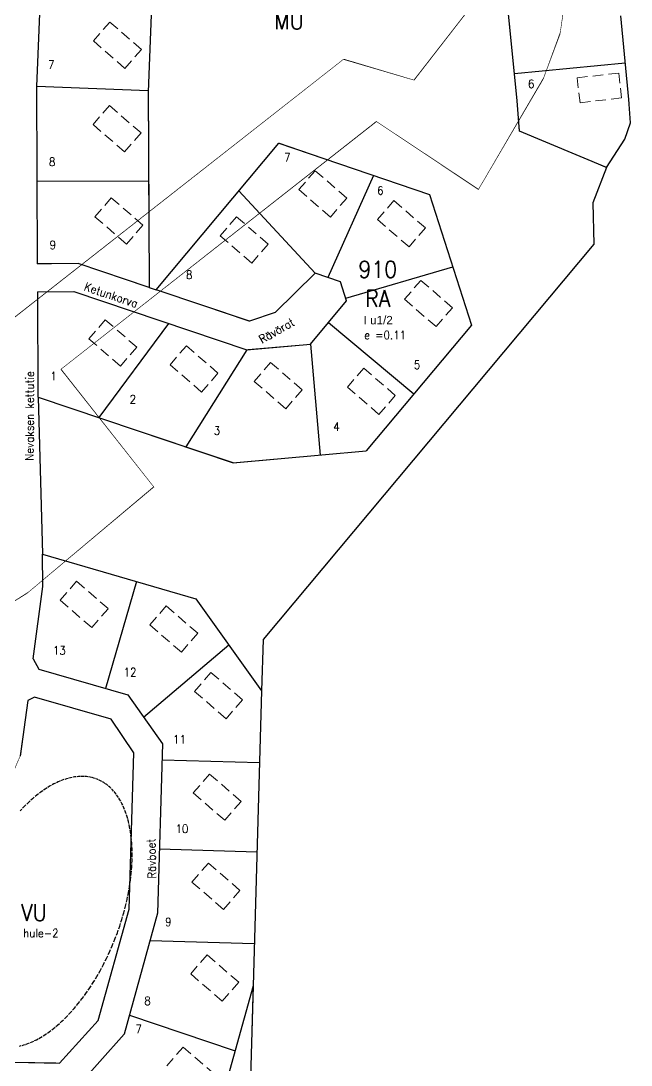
# Model space of a CAD drawing. Header units: metres. Extents: x 25522641 to 25524241, y 6685102 to 6686476.
# Drawn here: x 25523465.1 to 25523684.2, y 6685582 to 6685957.1 of the extents above; entities that cross this region are included whole.
import ezdxf
from ezdxf.enums import TextEntityAlignment as Align

# ---------------------------------------------------------------- set-up
doc = ezdxf.new("R2010")
doc.units = ezdxf.units.M
doc.linetypes.add('DASHED', pattern=[7.5, 5, -2.5])
doc.linetypes.add('DIVIDE2', pattern=[6.25, 2.5, -1.25, 0, -1.25, 0, -1.25])
for name, color, linetype in [('D-ALUE-K-TARKOITUS', 7, 'Continuous'), ('D-ALUE-REUNAVIIVA', 7, 'Continuous'), ('D-RAJA-ALUE-KORTTELI', 7, 'Continuous'), ('D-RAJA-K-MAARAYS-R-ALA', 7, 'Continuous'), ('D-RAJA-TONTTI', 7, 'Continuous'), ('D-TEKSTI-025', 7, 'Continuous'), ('D-TEKSTI-035', 7, 'Continuous'), ('D-VARITYS-ALUE_M', 7, 'Continuous'), ('D-VARITYS-ALUE_R', 7, 'Continuous'), ('D-VARITYS-ALUE_V', 7, 'Continuous')]:
    doc.layers.add(name, color=color, linetype=linetype)
doc.layers.get('0').off()
doc.styles.add('ROMANS', font='ROMANS.shx', dxfattribs={"width": 0.9})
doc.styles.get("Standard").update_dxf_attribs({"font": 'arial.ttf'})

# ---------------------------------------------------------------- blocks, each defined once
blk = doc.blocks.new('0320000')
at = {"color": 0, "linetype": 'Continuous'}
blk.add_lwpolyline([(0, 0, 0.226827), (3, 3), (4, 0), (5, 3), (6, 0), (7, 3, 0.226827), (10, 0)], format="xyb", dxfattribs=at)
blk = doc.blocks.new('8031308344623')
at = {"color": 3, "linetype": 'Continuous', "xscale": 0.00093644295889809, "yscale": 0.001, "zscale": 0.00093644295889809, "rotation": 88.31263135089304}
for p in [(1.38, 46.8), (1.1, 37.44), (0.83, 28.08), (0.55, 18.72), (0.28, 9.36), (0, 0)]:
    blk.add_blockref('0320000', p, dxfattribs=at)
blk = doc.blocks.new('8031308344630')
at = {"color": 3, "linetype": 'Continuous', "xscale": 0.001446890654875554, "yscale": 0.001, "zscale": 0.001446890654875554, "rotation": 123.9203596421583}
blk.add_blockref('0320000', (0, 0), dxfattribs=at)
blk = doc.blocks.new('8031308344640')
at = {"color": 3, "linetype": 'Continuous', "xscale": 0.000955759375131334, "yscale": 0.001, "zscale": 0.000955759375131334, "rotation": 163.8295386660656}
for p in [(-18.36, 5.32), (-9.18, 2.66), (0, 0)]:
    blk.add_blockref('0320000', p, dxfattribs=at)
blk = doc.blocks.new('8031308344649')
at = {"color": 3, "linetype": 'Continuous', "xscale": 0.0002734539604681111, "yscale": 0.001, "zscale": 0.0002734539604681111, "rotation": 206.3242343876705}
blk.add_blockref('0320000', (0, 0), dxfattribs=at)
blk = doc.blocks.new('8031308344657')
at = {"color": 3, "linetype": 'Continuous', "xscale": 0.001012209442671947, "yscale": 0.001, "zscale": 0.001012209442671947, "rotation": 262.1415138223076}
for p in [(0, 0), (-1.38, -10.03)]:
    blk.add_blockref('0320000', p, dxfattribs=at)
blk = doc.blocks.new('8031308344717')
at = {"color": 3, "linetype": 'Continuous', "xscale": 0.000989568617251236, "yscale": 0.001, "zscale": 0.000989568617251236, "rotation": 359.0222689205091}
for p in [(0, 0), (9.89, -0.17), (19.79, -0.34), (29.68, -0.51), (39.58, -0.68), (49.47, -0.84), (59.37, -1.01)]:
    blk.add_blockref('0320000', p, dxfattribs=at)
blk = doc.blocks.new('8031308344726')
at = {"color": 3, "linetype": 'Continuous', "xscale": 0.001033711697392655, "yscale": 0.001, "zscale": 0.001033711697392655, "rotation": 47.74645269221204}
for p in [(6.95, 7.65), (0, 0)]:
    blk.add_blockref('0320000', p, dxfattribs=at)
blk = doc.blocks.new('8031308344735')
at = {"color": 3, "linetype": 'Continuous', "xscale": 0.00103789935624711, "yscale": 0.001, "zscale": 0.00103789935624711, "rotation": 74.50547208474302}
for p in [(8.32, 30.01), (5.55, 20), (2.77, 10), (0, 0)]:
    blk.add_blockref('0320000', p, dxfattribs=at)

msp = doc.modelspace()

# ---------------------------------------------------------------- linework, layer by layer
at = {"layer": 'D-RAJA-ALUE-KORTTELI', "color": 7, "linetype": 'Continuous'}
for p, q in [((25523470.79, 6685933.61), (25523475.62, 6686051.83)), ((25523515.09, 6686037.61), (25523510.76, 6685931.61)), ((25523640.69, 6685954.9), (25523639.27, 6685968.43)), ((25523683.43, 6685928.84), (25523680.48, 6685958.95)), ((25523643.28, 6685928.46), (25523640.69, 6685954.9)), ((25523471.06, 6685869.84), (25523470.79, 6685933.61)), ((25523510.76, 6685931.61), (25523510.86, 6685910.96)), ((25523644.17, 6685917.52), (25523643.28, 6685928.46)), ((25523684.06, 6685920.5), (25523683.43, 6685928.84)), ((25523675.38, 6685904.44), (25523644.17, 6685917.52)), ((25523681.95, 6685914.6), (25523684.06, 6685920.5)), ((25523513.66, 6685860.51), (25523557.73, 6685913.25)), ((25523557.73, 6685913.25), (25523611.82, 6685894.76)), ((25523675.38, 6685904.44), (25523681.95, 6685914.6)), ((25523510.86, 6685910.96), (25523511.11, 6685861.37)), ((25523675.38, 6685904.44), (25523670.51, 6685891.8)), ((25523611.82, 6685894.76), (25523626.9, 6685847.88)), ((25523670.51, 6685891.8), (25523670.78, 6685876.99)), ((25523670.78, 6685876.99), (25523552.05, 6685734.93)), ((25523485.67, 6685869.93), (25523471.06, 6685869.84)), ((25523511.11, 6685861.37), (25523485.67, 6685869.93)), ((25523570.79, 6685866.51), (25523556.36, 6685852.35)), ((25523579.9, 6685863.39), (25523570.79, 6685866.51)), ((25523511.11, 6685861.37), (25523513.66, 6685860.51)), ((25523582.07, 6685856.6), (25523579.9, 6685863.39)), ((25523471.12, 6685859.85), (25523484.07, 6685859.9)), ((25523471.3, 6685822), (25523471.12, 6685859.85)), ((25523484.07, 6685859.9), (25523546.19, 6685839.01)), ((25523547.17, 6685849.23), (25523513.66, 6685860.51)), ((25523569.07, 6685841.02), (25523582.07, 6685856.6)), ((25523556.36, 6685852.35), (25523547.17, 6685849.23)), ((25523626.9, 6685847.88), (25523589.1, 6685802.64)), ((25523546.19, 6685839.01), (25523569.07, 6685841.02)), ((25523471.3, 6685822), (25523472.85, 6685765.54)), ((25523471.3, 6685822), (25523541.38, 6685798.43)), ((25523541.38, 6685798.43), (25523589.1, 6685802.64)), ((25523472.85, 6685765.54), (25523527.92, 6685749.52)), ((25523473, 6685753.95), (25523472.85, 6685765.54)), ((25523469.51, 6685728.01), (25523473, 6685753.95)), ((25523527.92, 6685749.52), (25523551.5, 6685716.53)), ((25523552.05, 6685734.93), (25523551.5, 6685716.53)), ((25523469.51, 6685728.01), (25523471.5, 6685724.28)), ((25523471.5, 6685724.28), (25523503.44, 6685714.99)), ((25523470.02, 6685714.26), (25523467.56, 6685713.04)), ((25523497.55, 6685706.27), (25523470.02, 6685714.26)), ((25523503.44, 6685714.99), (25523515.94, 6685697.49)), ((25523551.5, 6685716.53), (25523548.47, 6685610.49)), ((25523467.56, 6685713.04), (25523464.8, 6685692.99)), ((25523505.63, 6685694.26), (25523497.55, 6685706.27)), ((25523515.94, 6685697.49), (25523514.21, 6685636.6)), ((25523503.97, 6685638.1), (25523505.63, 6685694.26)), ((25523492.88, 6685598.09), (25523503.97, 6685638.1)), ((25523514.21, 6685636.6), (25523502.16, 6685593.13)), ((25523548.47, 6685610.49), (25523538.21, 6685573.45)), ((25523548.47, 6685610.49), (25523543.92, 6685450.86)), ((25523478.98, 6685582.79), (25523492.88, 6685598.09)), ((25523502.16, 6685593.13), (25523483.52, 6685572.29)), ((25523409.72, 6685583.97), (25523478.98, 6685582.79))]:
    msp.add_line(p, q, dxfattribs=at)
at = {"layer": 'D-RAJA-K-MAARAYS-R-ALA', "color": 2, "linetype": 'DASHED', "lineweight": 0, "ltscale": 0.72}
for p, q in [((25523497.03, 6685956.72), (25523491.13, 6685949.92)), ((25523502.46, 6685940.09), (25523508.36, 6685946.89)), ((25523664.86, 6685936.7), (25523665.87, 6685927.76)), ((25523680.78, 6685929.44), (25523679.77, 6685938.39)), ((25523496.9, 6685926.71), (25523491, 6685919.91)), ((25523502.33, 6685910.08), (25523508.23, 6685916.88)), ((25523570.78, 6685903.32), (25523564.89, 6685896.52)), ((25523497.56, 6685893.6), (25523491.67, 6685886.8)), ((25523576.22, 6685886.69), (25523582.12, 6685893.49)), ((25523599.05, 6685892.57), (25523593.15, 6685885.77)), ((25523503, 6685876.97), (25523508.9, 6685883.77)), ((25523542.54, 6685886.77), (25523536.65, 6685879.97)), ((25523604.48, 6685875.95), (25523610.38, 6685882.75)), ((25523547.98, 6685870.14), (25523553.88, 6685876.94)), ((25523608.73, 6685863.93), (25523602.84, 6685857.13)), ((25523614.17, 6685847.31), (25523620.07, 6685854.11)), ((25523495.39, 6685849.76), (25523489.5, 6685842.96)), ((25523500.83, 6685833.13), (25523506.73, 6685839.93)), ((25523524.53, 6685840.44), (25523518.64, 6685833.64)), ((25523554.76, 6685834.46), (25523548.87, 6685827.66)), ((25523529.97, 6685823.82), (25523535.87, 6685830.62)), ((25523588.22, 6685832.41), (25523582.32, 6685825.61)), ((25523560.2, 6685817.83), (25523566.1, 6685824.63)), ((25523593.66, 6685815.79), (25523599.55, 6685822.59)), ((25523485.1, 6685755.83), (25523479.21, 6685749.03)), ((25523490.54, 6685739.2), (25523496.44, 6685746)), ((25523517.29, 6685746.99), (25523511.39, 6685740.19)), ((25523522.73, 6685730.36), (25523528.62, 6685737.16)), ((25523533.34, 6685723.1), (25523527.45, 6685716.3)), ((25523538.78, 6685706.47), (25523544.67, 6685713.27)), ((25523532.85, 6685686.61), (25523526.96, 6685679.81)), ((25523538.29, 6685669.99), (25523544.19, 6685676.79)), ((25523532.43, 6685654.61), (25523526.53, 6685647.81)), ((25523537.86, 6685637.99), (25523543.76, 6685644.79)), ((25523531.99, 6685621.62), (25523526.09, 6685614.82)), ((25523537.42, 6685604.99), (25523543.32, 6685611.79)), ((25523523.35, 6685588.54), (25523517.45, 6685581.74))]:
    msp.add_line(p, q, dxfattribs=at)
at = {"layer": 'D-RAJA-K-MAARAYS-R-ALA', "color": 2, "linetype": 'DASHED', "lineweight": 0, "ltscale": 0.75}
for p, q in [((25523508.36, 6685946.89), (25523497.03, 6685956.72)), ((25523491.13, 6685949.92), (25523502.46, 6685940.09)), ((25523679.77, 6685938.39), (25523664.86, 6685936.7)), ((25523665.87, 6685927.76), (25523680.78, 6685929.44)), ((25523508.23, 6685916.88), (25523496.9, 6685926.71)), ((25523491, 6685919.91), (25523502.33, 6685910.08)), ((25523582.12, 6685893.49), (25523570.78, 6685903.32)), ((25523564.89, 6685896.52), (25523576.22, 6685886.69)), ((25523508.9, 6685883.77), (25523497.56, 6685893.6)), ((25523610.38, 6685882.75), (25523599.05, 6685892.57)), ((25523491.67, 6685886.8), (25523503, 6685876.97)), ((25523553.88, 6685876.94), (25523542.54, 6685886.77)), ((25523593.15, 6685885.77), (25523604.48, 6685875.95)), ((25523536.65, 6685879.97), (25523547.98, 6685870.14)), ((25523620.07, 6685854.11), (25523608.73, 6685863.93)), ((25523602.84, 6685857.13), (25523614.17, 6685847.31)), ((25523506.73, 6685839.93), (25523495.39, 6685849.76)), ((25523489.5, 6685842.96), (25523500.83, 6685833.13)), ((25523535.87, 6685830.62), (25523524.53, 6685840.44)), ((25523566.1, 6685824.63), (25523554.76, 6685834.46)), ((25523518.64, 6685833.64), (25523529.97, 6685823.82)), ((25523599.55, 6685822.59), (25523588.22, 6685832.41)), ((25523548.87, 6685827.66), (25523560.2, 6685817.83)), ((25523582.32, 6685825.61), (25523593.66, 6685815.79)), ((25523496.44, 6685746), (25523485.1, 6685755.83)), ((25523479.21, 6685749.03), (25523490.54, 6685739.2)), ((25523528.62, 6685737.16), (25523517.29, 6685746.99)), ((25523511.39, 6685740.19), (25523522.73, 6685730.36)), ((25523544.67, 6685713.27), (25523533.34, 6685723.1)), ((25523527.45, 6685716.3), (25523538.78, 6685706.47)), ((25523544.19, 6685676.79), (25523532.85, 6685686.61)), ((25523526.96, 6685679.81), (25523538.29, 6685669.99)), ((25523543.76, 6685644.79), (25523532.43, 6685654.61)), ((25523526.53, 6685647.81), (25523537.86, 6685637.99)), ((25523543.32, 6685611.79), (25523531.99, 6685621.62)), ((25523526.09, 6685614.82), (25523537.42, 6685604.99)), ((25523534.68, 6685578.72), (25523523.35, 6685588.54))]:
    msp.add_line(p, q, dxfattribs=at)
at = {"layer": 'D-RAJA-K-MAARAYS-R-ALA', "color": 2, "linetype": 'DASHED', "ltscale": 0.13073}
msp.add_line((25523479.97, 6685684.38), (25523478.45, 6685683.75), dxfattribs=at)
at = {"layer": 'D-RAJA-K-MAARAYS-R-ALA', "color": 2, "linetype": 'DASHED', "ltscale": 0.126416}
msp.add_line((25523481.46, 6685684.88), (25523479.97, 6685684.38), dxfattribs=at)
at = {"layer": 'D-RAJA-K-MAARAYS-R-ALA', "color": 2, "linetype": 'DASHED', "ltscale": 0.12234}
for p, q in [((25523482.94, 6685685.27), (25523481.46, 6685684.88)), ((25523500.65, 6685677.36), (25523499.83, 6685678.65))]:
    msp.add_line(p, q, dxfattribs=at)
at = {"layer": 'D-RAJA-K-MAARAYS-R-ALA', "color": 2, "linetype": 'DASHED', "ltscale": 0.118556}
msp.add_line((25523484.4, 6685685.55), (25523482.94, 6685685.27), dxfattribs=at)
at = {"layer": 'D-RAJA-K-MAARAYS-R-ALA', "color": 2, "linetype": 'DASHED', "ltscale": 0.115154}
msp.add_line((25523485.83, 6685685.71), (25523484.4, 6685685.55), dxfattribs=at)
at = {"layer": 'D-RAJA-K-MAARAYS-R-ALA', "color": 2, "linetype": 'DASHED', "ltscale": 0.112179}
msp.add_line((25523487.23, 6685685.75), (25523485.83, 6685685.71), dxfattribs=at)
at = {"layer": 'D-RAJA-K-MAARAYS-R-ALA', "color": 2, "linetype": 'DASHED', "ltscale": 0.109682}
msp.add_line((25523488.6, 6685685.68), (25523487.23, 6685685.75), dxfattribs=at)
at = {"layer": 'D-RAJA-K-MAARAYS-R-ALA', "color": 2, "linetype": 'DASHED', "ltscale": 0.107791}
msp.add_line((25523489.93, 6685685.48), (25523488.6, 6685685.68), dxfattribs=at)
at = {"layer": 'D-RAJA-K-MAARAYS-R-ALA', "color": 2, "linetype": 'DASHED', "ltscale": 0.106493}
msp.add_line((25523491.23, 6685685.17), (25523489.93, 6685685.48), dxfattribs=at)
at = {"layer": 'D-RAJA-K-MAARAYS-R-ALA', "color": 2, "linetype": 'DASHED', "ltscale": 0.105773}
msp.add_line((25523492.48, 6685684.75), (25523491.23, 6685685.17), dxfattribs=at)
at = {"layer": 'D-RAJA-K-MAARAYS-R-ALA', "color": 2, "linetype": 'DASHED', "ltscale": 0.105809}
msp.add_line((25523493.69, 6685684.21), (25523492.48, 6685684.75), dxfattribs=at)
at = {"layer": 'D-RAJA-K-MAARAYS-R-ALA', "color": 2, "linetype": 'DASHED', "ltscale": 0.149147}
msp.add_line((25523473.87, 6685681.22), (25523472.33, 6685680.16), dxfattribs=at)
at = {"layer": 'D-RAJA-K-MAARAYS-R-ALA', "color": 2, "linetype": 'DASHED', "ltscale": 0.144491}
msp.add_line((25523475.4, 6685682.18), (25523473.87, 6685681.22), dxfattribs=at)
at = {"layer": 'D-RAJA-K-MAARAYS-R-ALA', "color": 2, "linetype": 'DASHED', "ltscale": 0.139841}
msp.add_line((25523476.93, 6685683.02), (25523475.4, 6685682.18), dxfattribs=at)
at = {"layer": 'D-RAJA-K-MAARAYS-R-ALA', "color": 2, "linetype": 'DASHED', "ltscale": 0.135236}
msp.add_line((25523478.45, 6685683.75), (25523476.93, 6685683.02), dxfattribs=at)
at = {"layer": 'D-RAJA-K-MAARAYS-R-ALA', "color": 2, "linetype": 'DASHED', "ltscale": 0.106494}
msp.add_line((25523494.85, 6685683.56), (25523493.69, 6685684.21), dxfattribs=at)
at = {"layer": 'D-RAJA-K-MAARAYS-R-ALA', "color": 2, "linetype": 'DASHED', "ltscale": 0.107792}
msp.add_line((25523495.95, 6685682.79), (25523494.85, 6685683.56), dxfattribs=at)
at = {"layer": 'D-RAJA-K-MAARAYS-R-ALA', "color": 2, "linetype": 'DASHED', "ltscale": 0.109696}
msp.add_line((25523497.01, 6685681.92), (25523495.95, 6685682.79), dxfattribs=at)
at = {"layer": 'D-RAJA-K-MAARAYS-R-ALA', "color": 2, "linetype": 'DASHED', "ltscale": 0.112156}
msp.add_line((25523498.01, 6685680.93), (25523497.01, 6685681.92), dxfattribs=at)
at = {"layer": 'D-RAJA-K-MAARAYS-R-ALA', "color": 2, "linetype": 'DASHED', "ltscale": 0.11512}
msp.add_line((25523498.95, 6685679.84), (25523498.01, 6685680.93), dxfattribs=at)
at = {"layer": 'D-RAJA-K-MAARAYS-R-ALA', "color": 2, "linetype": 'DASHED', "ltscale": 0.162867}
msp.add_line((25523469.28, 6685677.74), (25523467.77, 6685676.37), dxfattribs=at)
at = {"layer": 'D-RAJA-K-MAARAYS-R-ALA', "color": 2, "linetype": 'DASHED', "ltscale": 0.158369}
msp.add_line((25523470.8, 6685679), (25523469.28, 6685677.74), dxfattribs=at)
at = {"layer": 'D-RAJA-K-MAARAYS-R-ALA', "color": 2, "linetype": 'DASHED', "ltscale": 0.153779}
msp.add_line((25523472.33, 6685680.16), (25523470.8, 6685679), dxfattribs=at)
at = {"layer": 'D-RAJA-K-MAARAYS-R-ALA', "color": 2, "linetype": 'DASHED', "ltscale": 0.118539}
msp.add_line((25523499.83, 6685678.65), (25523498.95, 6685679.84), dxfattribs=at)
at = {"layer": 'D-RAJA-K-MAARAYS-R-ALA', "color": 2, "linetype": 'DASHED', "ltscale": 0.126427}
msp.add_line((25523501.4, 6685675.97), (25523500.65, 6685677.36), dxfattribs=at)
at = {"layer": 'D-RAJA-K-MAARAYS-R-ALA', "color": 2, "linetype": 'DASHED', "ltscale": 0.171346}
msp.add_line((25523466.27, 6685674.92), (25523464.79, 6685673.37), dxfattribs=at)
at = {"layer": 'D-RAJA-K-MAARAYS-R-ALA', "color": 2, "linetype": 'DASHED', "ltscale": 0.1672}
msp.add_line((25523467.77, 6685676.37), (25523466.27, 6685674.92), dxfattribs=at)
at = {"layer": 'D-RAJA-K-MAARAYS-R-ALA', "color": 2, "linetype": 'DASHED', "ltscale": 0.130736}
msp.add_line((25523502.09, 6685674.49), (25523501.4, 6685675.97), dxfattribs=at)
at = {"layer": 'D-RAJA-K-MAARAYS-R-ALA', "color": 2, "linetype": 'DASHED', "ltscale": 0.135216}
msp.add_line((25523502.71, 6685672.91), (25523502.09, 6685674.49), dxfattribs=at)
at = {"layer": 'D-RAJA-K-MAARAYS-R-ALA', "color": 2, "linetype": 'DASHED', "ltscale": 0.139825}
msp.add_line((25523503.26, 6685671.26), (25523502.71, 6685672.91), dxfattribs=at)
at = {"layer": 'D-RAJA-K-MAARAYS-R-ALA', "color": 2, "linetype": 'DASHED', "ltscale": 0.144497}
msp.add_line((25523503.73, 6685669.51), (25523503.26, 6685671.26), dxfattribs=at)
at = {"layer": 'D-RAJA-K-MAARAYS-R-ALA', "color": 2, "linetype": 'DASHED', "ltscale": 0.149167}
msp.add_line((25523504.14, 6685667.69), (25523503.73, 6685669.51), dxfattribs=at)
at = {"layer": 'D-RAJA-K-MAARAYS-R-ALA', "color": 2, "linetype": 'DASHED', "ltscale": 0.153799}
msp.add_line((25523504.47, 6685665.8), (25523504.14, 6685667.69), dxfattribs=at)
at = {"layer": 'D-RAJA-K-MAARAYS-R-ALA', "color": 2, "linetype": 'DASHED', "ltscale": 0.158365}
msp.add_line((25523504.73, 6685663.84), (25523504.47, 6685665.8), dxfattribs=at)
at = {"layer": 'D-RAJA-K-MAARAYS-R-ALA', "color": 2, "linetype": 'DASHED', "ltscale": 0.162841}
msp.add_line((25523504.91, 6685661.81), (25523504.73, 6685663.84), dxfattribs=at)
at = {"layer": 'D-RAJA-K-MAARAYS-R-ALA', "color": 2, "linetype": 'DASHED', "ltscale": 0.16719}
msp.add_line((25523505.02, 6685659.72), (25523504.91, 6685661.81), dxfattribs=at)
at = {"layer": 'D-RAJA-K-MAARAYS-R-ALA', "color": 2, "linetype": 'DASHED', "ltscale": 0.171351}
msp.add_line((25523505.06, 6685657.58), (25523505.02, 6685659.72), dxfattribs=at)
at = {"layer": 'D-RAJA-K-MAARAYS-R-ALA', "color": 2, "linetype": 'DASHED', "ltscale": 0.179029}
msp.add_line((25523504.9, 6685653.16), (25523505.02, 6685655.39), dxfattribs=at)
at = {"layer": 'D-RAJA-K-MAARAYS-R-ALA', "color": 2, "linetype": 'DASHED', "ltscale": 0.175302}
msp.add_line((25523505.02, 6685655.39), (25523505.06, 6685657.58), dxfattribs=at)
at = {"layer": 'D-RAJA-K-MAARAYS-R-ALA', "color": 2, "linetype": 'DASHED', "ltscale": 0.185767}
msp.add_line((25523504.44, 6685648.58), (25523504.71, 6685650.88), dxfattribs=at)
at = {"layer": 'D-RAJA-K-MAARAYS-R-ALA', "color": 2, "linetype": 'DASHED', "ltscale": 0.182519}
msp.add_line((25523504.71, 6685650.88), (25523504.9, 6685653.16), dxfattribs=at)
at = {"layer": 'D-RAJA-K-MAARAYS-R-ALA', "color": 2, "linetype": 'DASHED', "ltscale": 0.18875}
msp.add_line((25523504.1, 6685646.24), (25523504.44, 6685648.58), dxfattribs=at)
at = {"layer": 'D-RAJA-K-MAARAYS-R-ALA', "color": 2, "linetype": 'DASHED', "ltscale": 0.193781}
msp.add_line((25523503.2, 6685641.51), (25523503.69, 6685643.88), dxfattribs=at)
at = {"layer": 'D-RAJA-K-MAARAYS-R-ALA', "color": 2, "linetype": 'DASHED', "ltscale": 0.191424}
msp.add_line((25523503.69, 6685643.88), (25523504.1, 6685646.24), dxfattribs=at)
at = {"layer": 'D-RAJA-K-MAARAYS-R-ALA', "color": 2, "linetype": 'DASHED', "ltscale": 0.195814}
msp.add_line((25523502.65, 6685639.13), (25523503.2, 6685641.51), dxfattribs=at)
at = {"layer": 'D-RAJA-K-MAARAYS-R-ALA', "color": 2, "linetype": 'DASHED', "ltscale": 0.198917}
msp.add_line((25523501.33, 6685634.35), (25523502.02, 6685636.74), dxfattribs=at)
at = {"layer": 'D-RAJA-K-MAARAYS-R-ALA', "color": 2, "linetype": 'DASHED', "ltscale": 0.197521}
msp.add_line((25523502.02, 6685636.74), (25523502.65, 6685639.13), dxfattribs=at)
at = {"layer": 'D-RAJA-K-MAARAYS-R-ALA', "color": 2, "linetype": 'DASHED', "ltscale": 0.200679}
msp.add_line((25523499.74, 6685629.6), (25523500.57, 6685631.97), dxfattribs=at)
at = {"layer": 'D-RAJA-K-MAARAYS-R-ALA', "color": 2, "linetype": 'DASHED', "ltscale": 0.199975}
msp.add_line((25523500.57, 6685631.97), (25523501.33, 6685634.35), dxfattribs=at)
at = {"layer": 'D-RAJA-K-MAARAYS-R-ALA', "color": 2, "linetype": 'DASHED', "ltscale": 0.201026}
msp.add_line((25523498.86, 6685627.25), (25523499.74, 6685629.6), dxfattribs=at)
at = {"layer": 'D-RAJA-K-MAARAYS-R-ALA', "color": 2, "linetype": 'DASHED', "ltscale": 0.200651}
msp.add_line((25523496.9, 6685622.62), (25523497.91, 6685624.92), dxfattribs=at)
at = {"layer": 'D-RAJA-K-MAARAYS-R-ALA', "color": 2, "linetype": 'DASHED', "ltscale": 0.201016}
msp.add_line((25523497.91, 6685624.92), (25523498.86, 6685627.25), dxfattribs=at)
at = {"layer": 'D-RAJA-K-MAARAYS-R-ALA', "color": 2, "linetype": 'DASHED', "ltscale": 0.199957}
msp.add_line((25523495.84, 6685620.36), (25523496.9, 6685622.62), dxfattribs=at)
at = {"layer": 'D-RAJA-K-MAARAYS-R-ALA', "color": 2, "linetype": 'DASHED', "ltscale": 0.197549}
msp.add_line((25523493.56, 6685615.96), (25523494.73, 6685618.14), dxfattribs=at)
at = {"layer": 'D-RAJA-K-MAARAYS-R-ALA', "color": 2, "linetype": 'DASHED', "ltscale": 0.198925}
msp.add_line((25523494.73, 6685618.14), (25523495.84, 6685620.36), dxfattribs=at)
at = {"layer": 'D-RAJA-K-MAARAYS-R-ALA', "color": 2, "linetype": 'DASHED', "ltscale": 0.193777}
msp.add_line((25523491.09, 6685611.76), (25523492.35, 6685613.83), dxfattribs=at)
at = {"layer": 'D-RAJA-K-MAARAYS-R-ALA', "color": 2, "linetype": 'DASHED', "ltscale": 0.195832}
msp.add_line((25523492.35, 6685613.83), (25523493.56, 6685615.96), dxfattribs=at)
at = {"layer": 'D-RAJA-K-MAARAYS-R-ALA', "color": 2, "linetype": 'DASHED', "ltscale": 0.188724}
msp.add_line((25523488.46, 6685607.81), (25523489.8, 6685609.75), dxfattribs=at)
at = {"layer": 'D-RAJA-K-MAARAYS-R-ALA', "color": 2, "linetype": 'DASHED', "ltscale": 0.191395}
msp.add_line((25523489.8, 6685609.75), (25523491.09, 6685611.76), dxfattribs=at)
at = {"layer": 'D-RAJA-K-MAARAYS-R-ALA', "color": 2, "linetype": 'DASHED', "ltscale": 0.182547}
msp.add_line((25523485.68, 6685604.14), (25523487.09, 6685605.94), dxfattribs=at)
at = {"layer": 'D-RAJA-K-MAARAYS-R-ALA', "color": 2, "linetype": 'DASHED', "ltscale": 0.185772}
msp.add_line((25523487.09, 6685605.94), (25523488.46, 6685607.81), dxfattribs=at)
at = {"layer": 'D-RAJA-K-MAARAYS-R-ALA', "color": 2, "linetype": 'DASHED', "ltscale": 0.175286}
msp.add_line((25523482.79, 6685600.79), (25523484.25, 6685602.42), dxfattribs=at)
at = {"layer": 'D-RAJA-K-MAARAYS-R-ALA', "color": 2, "linetype": 'DASHED', "ltscale": 0.179051}
msp.add_line((25523484.25, 6685602.42), (25523485.68, 6685604.14), dxfattribs=at)
at = {"layer": 'D-RAJA-K-MAARAYS-R-ALA', "color": 2, "linetype": 'DASHED', "ltscale": 0.167169}
msp.add_line((25523479.81, 6685597.78), (25523481.31, 6685599.24), dxfattribs=at)
at = {"layer": 'D-RAJA-K-MAARAYS-R-ALA', "color": 2, "linetype": 'DASHED', "ltscale": 0.171319}
msp.add_line((25523481.31, 6685599.24), (25523482.79, 6685600.79), dxfattribs=at)
at = {"layer": 'D-RAJA-K-MAARAYS-R-ALA', "color": 2, "linetype": 'DASHED', "ltscale": 0.153804}
msp.add_line((25523475.24, 6685593.99), (25523476.77, 6685595.16), dxfattribs=at)
at = {"layer": 'D-RAJA-K-MAARAYS-R-ALA', "color": 2, "linetype": 'DASHED', "ltscale": 0.158386}
msp.add_line((25523476.77, 6685595.16), (25523478.3, 6685596.42), dxfattribs=at)
at = {"layer": 'D-RAJA-K-MAARAYS-R-ALA', "color": 2, "linetype": 'DASHED', "ltscale": 0.162853}
msp.add_line((25523478.3, 6685596.42), (25523479.81, 6685597.78), dxfattribs=at)
at = {"layer": 'D-RAJA-K-MAARAYS-R-ALA', "color": 2, "linetype": 'DASHED', "ltscale": 0.135214}
msp.add_line((25523469.12, 6685590.4), (25523470.64, 6685591.14), dxfattribs=at)
at = {"layer": 'D-RAJA-K-MAARAYS-R-ALA', "color": 2, "linetype": 'DASHED', "ltscale": 0.139831}
msp.add_line((25523470.64, 6685591.14), (25523472.17, 6685591.98), dxfattribs=at)
at = {"layer": 'D-RAJA-K-MAARAYS-R-ALA', "color": 2, "linetype": 'DASHED', "ltscale": 0.144496}
msp.add_line((25523472.17, 6685591.98), (25523473.71, 6685592.93), dxfattribs=at)
at = {"layer": 'D-RAJA-K-MAARAYS-R-ALA', "color": 2, "linetype": 'DASHED', "ltscale": 0.149164}
msp.add_line((25523473.71, 6685592.93), (25523475.24, 6685593.99), dxfattribs=at)
at = {"layer": 'D-RAJA-K-MAARAYS-R-ALA', "color": 2, "linetype": 'DASHED', "ltscale": 0.122342}
msp.add_line((25523464.63, 6685588.88), (25523466.11, 6685589.27), dxfattribs=at)
at = {"layer": 'D-RAJA-K-MAARAYS-R-ALA', "color": 2, "linetype": 'DASHED', "ltscale": 0.126414}
msp.add_line((25523466.11, 6685589.27), (25523467.61, 6685589.78), dxfattribs=at)
at = {"layer": 'D-RAJA-K-MAARAYS-R-ALA', "color": 2, "linetype": 'DASHED', "ltscale": 0.130721}
msp.add_line((25523467.61, 6685589.78), (25523469.12, 6685590.4), dxfattribs=at)
at = {"layer": 'D-RAJA-TONTTI', "color": 2, "linetype": 'Continuous'}
for p, q in [((25523682.14, 6685941.99), (25523642.34, 6685938.1)), ((25523510.77, 6685931.97), (25523470.79, 6685933.6)), ((25523510.92, 6685899.59), (25523470.94, 6685899.39)), ((25523591.72, 6685901.63), (25523575.34, 6685864.95)), ((25523543.35, 6685896.04), (25523570.8, 6685866.51)), ((25523581.78, 6685857.51), (25523620.16, 6685868.82)), ((25523518.16, 6685848.44), (25523493.1, 6685814.67)), ((25523575.57, 6685848.81), (25523606.25, 6685823.17)), ((25523546.2, 6685839.01), (25523524.27, 6685804.19)), ((25523569.05, 6685841.02), (25523572.57, 6685801.18)), ((25523506.66, 6685755.71), (25523495.48, 6685717.3)), ((25523509.12, 6685707.03), (25523539.71, 6685733.02)), ((25523515.78, 6685691.69), (25523550.76, 6685690.69)), ((25523514.86, 6685659.7), (25523549.85, 6685658.7)), ((25523511.49, 6685626.79), (25523548.91, 6685625.72)), ((25523504.06, 6685599.99), (25523541.74, 6685587.23))]:
    msp.add_line(p, q, dxfattribs=at)
at = {"layer": 'D-VARITYS-ALUE_M', "color": 74, "linetype": 'DIVIDE2', "ltscale": 0.65}
msp.add_lwpolyline([(25523479.49, 6685832, 0.2, 0.333, 0), (25523592.76, 6685920.99, 0.2, 0.333, 0), (25523629.41, 6685896.61, 0.2, 0.333, 0), (25523652.75, 6685936.49, 0.2, 0.333, 0), (25523658.74, 6685952.7, 0.2, 0.333, 0), (25523665.23, 6685997.15, 0.2, 0.333, 0), (25523662.88, 6686008.81, 0.2, 0.333, 0), (25523606.26, 6685935.86, 0.2, 0.333, 0), (25523580.96, 6685943.36, 0.2, 0.333, 0), (25523427.29, 6685822.78, 0.2, 0.333, 0), (25523404.46, 6685815.79, 0.2, 0.333, 0), (25523426.65, 6685743.5, 0.2, 0.333, 0), (25523439.45, 6685741.89, 0.2, 0.333, 0), (25523447.92, 6685742.83, 0.2, 0.333, 0), (25523458.5, 6685746.02, 0.2, 0.333, 0), (25523467.63, 6685751.78, 0.2, 0.333, 0), (25523512.81, 6685789.74, 0.2, 0.333, 0), (25523479.49, 6685832, 0.2, 0.333, 0)], format="xyseb", close=True, dxfattribs=at)
at = {"layer": 'D-VARITYS-ALUE_M', "color": 74, "linetype": 'DIVIDE2', "ltscale": 1.21}
msp.add_lwpolyline([(25523543.92, 6685450.86, 0.2, 0.333, 0), (25523548.47, 6685610.49, 0.2, 0.333, 0), (25523548.47, 6685610.49, 0.2, 0.333, 0), (25523538.21, 6685573.45, 0.2, 0.333, 0)], format="xyseb", dxfattribs=at)
at = {"layer": 'D-VARITYS-ALUE_R', "color": 42, "linetype": 'DIVIDE2', "ltscale": 1.02}
msp.add_lwpolyline([(25523515.09, 6686037.61, 0.2, 0.333, 0), (25523532.59, 6686060.52, 0.2, 0.333, 0), (25523583.41, 6686095.29, 0.2, 0.333, 0), (25523556.46, 6686117.21, 0.2, 0.333, 0), (25523552.42, 6686119.91, 0.2, 0.333, 0), (25523548.52, 6686120.14, 0.2, 0.333, 0), (25523504.71, 6686089.93, 0.2, 0.333, 0), (25523475.62, 6686051.83, 0.2, 0.333, 0), (25523470.79, 6685933.61, 0.2, 0.333, 0), (25523471.06, 6685869.84, 0.2, 0.333, 0), (25523485.67, 6685869.93, 0.2, 0.333, 0), (25523511.11, 6685861.37, 0.2, 0.333, 0), (25523510.86, 6685910.96, 0.2, 0.333, 0), (25523510.76, 6685931.61, 0.2, 0.333, 0), (25523515.09, 6686037.61, 0.2, 0.333, 0)], format="xyseb", close=True, dxfattribs=at)
at = {"layer": 'D-VARITYS-ALUE_R', "color": 42, "linetype": 'DIVIDE2', "ltscale": 0.93}
msp.add_lwpolyline([(25523639.27, 6685968.43, 0.2, 0.333, 0), (25523640.69, 6685954.9, 0.2, 0.333, 0), (25523643.28, 6685928.46, 0.2, 0.333, 0), (25523644.17, 6685917.52, 0.2, 0.333, 0), (25523675.38, 6685904.44, 0.2, 0.333, 0), (25523681.95, 6685914.6, 0.2, 0.333, 0), (25523684.06, 6685920.5, 0.2, 0.333, 0), (25523683.43, 6685928.84, 0.2, 0.333, 0), (25523680.48, 6685958.95, 0.2, 0.333, 0)], format="xyseb", dxfattribs=at)
at = {"layer": 'D-VARITYS-ALUE_R', "color": 42, "linetype": 'DIVIDE2', "ltscale": 1.52}
msp.add_lwpolyline([(25523611.82, 6685894.76, 0.2, 0.333, 0), (25523557.73, 6685913.25, 0.2, 0.333, 0), (25523513.66, 6685860.51, 0.2, 0.333, 0), (25523547.17, 6685849.23, 0.2, 0.333, 0), (25523556.36, 6685852.35, 0.2, 0.333, 0), (25523570.79, 6685866.51, 0.2, 0.333, 0), (25523579.9, 6685863.39, 0.2, 0.333, 0), (25523582.07, 6685856.6, 0.2, 0.333, 0), (25523569.07, 6685841.02, 0.2, 0.333, 0), (25523546.19, 6685839.01, 0.2, 0.333, 0), (25523484.07, 6685859.9, 0.2, 0.333, 0), (25523471.12, 6685859.85, 0.2, 0.333, 0), (25523471.3, 6685822, 0.2, 0.333, 0), (25523471.3, 6685822, 0.2, 0.333, 0), (25523541.38, 6685798.43, 0.2, 0.333, 0), (25523589.1, 6685802.64, 0.2, 0.333, 0), (25523626.9, 6685847.88, 0.2, 0.333, 0), (25523611.82, 6685894.76, 0.2, 0.333, 0)], format="xyseb", close=True, dxfattribs=at)
at = {"layer": 'D-VARITYS-ALUE_R', "color": 42, "linetype": 'DIVIDE2', "ltscale": 1.54}
msp.add_lwpolyline([(25523538.21, 6685573.45, 0.2, 0.333, 0), (25523548.47, 6685610.49, 0.2, 0.333, 0), (25523551.5, 6685716.53, 0.2, 0.333, 0), (25523527.92, 6685749.52, 0.2, 0.333, 0), (25523472.85, 6685765.54, 0.2, 0.333, 0), (25523473, 6685753.95, 0.2, 0.333, 0), (25523469.51, 6685728.01, 0.2, 0.333, 0), (25523471.5, 6685724.28, 0.2, 0.333, 0), (25523503.44, 6685714.99, 0.2, 0.333, 0), (25523515.94, 6685697.49, 0.2, 0.333, 0), (25523514.21, 6685636.6, 0.2, 0.333, 0), (25523502.16, 6685593.13, 0.2, 0.333, 0), (25523483.52, 6685572.29, 0.2, 0.333, 0)], format="xyseb", dxfattribs=at)
at = {"layer": 'D-VARITYS-ALUE_V', "color": 73, "linetype": 'DIVIDE2', "ltscale": 0.62}
msp.add_lwpolyline([(25523503.97, 6685638.1, 0.2, 0.333, 0), (25523505.63, 6685694.26, 0.2, 0.333, 0), (25523497.55, 6685706.27, 0.2, 0.333, 0), (25523470.02, 6685714.26, 0.2, 0.333, 0), (25523467.56, 6685713.04, 0.2, 0.333, 0), (25523464.8, 6685692.99, 0.2, 0.333, 0), (25523437.07, 6685628.8, 0.2, 0.333, 0), (25523411.07, 6685602.26, 0.2, 0.333, 0), (25523408.16, 6685600.15, 0.2, 0.333, 0), (25523406.99, 6685594.18, 0.2, 0.333, 0), (25523409.72, 6685583.97, 0.2, 0.333, 0), (25523478.98, 6685582.79, 0.2, 0.333, 0), (25523492.88, 6685598.09, 0.2, 0.333, 0), (25523503.97, 6685638.1, 0.2, 0.333, 0)], format="xyseb", close=True, dxfattribs=at)

# ---------------------------------------------------------------- block references
at = {"layer": 'D-ALUE-REUNAVIIVA', "color": 3, "linetype": 'Continuous'}
for name, p in [('8031308344649', (25523470.02, 6685714.26)), ('8031308344657', (25523467.56, 6685713.04)), ('8031308344640', (25523497.55, 6685706.27)), ('8031308344630', (25523505.63, 6685694.26)), ('8031308344623', (25523503.97, 6685638.1)), ('8031308344735', (25523492.88, 6685598.09)), ('8031308344726', (25523478.98, 6685582.79)), ('8031308344717', (25523409.72, 6685583.97))]:
    msp.add_blockref(name, p, dxfattribs=at)

# ---------------------------------------------------------------- texts
at = {"layer": 'D-ALUE-K-TARKOITUS', "color": 7, "linetype": 'Continuous', "style": 'ROMANS', "width": 0.9}
for s, p in [('MU', (25523561.4, 6685957.13)), ('RA', (25523593.24, 6685857.4)), ('VU', (25523469.79, 6685636.81))]:
    msp.add_text(s, height=6, dxfattribs=at).set_placement(p, align=Align.MIDDLE)
at = {"layer": 'D-TEKSTI-025', "color": 2, "linetype": 'Continuous', "style": 'ROMANS', "width": 0.9}
for s, p in [('7', (25523474.85, 6685939.86)), ('6', (25523647.17, 6685933.01)), ('7', (25523559.61, 6685906.65)), ('8', (25523475.14, 6685905.02)), ('6', (25523593.02, 6685894.7)), ('9', (25523475.43, 6685875.17)), ('8', (25523524.4, 6685864.43)), ('e =0.11', (25523588.36, 6685842.79)), ('5', (25523606.2, 6685832.09)), ('1', (25523475.63, 6685828.02)), ('2', (25523504.14, 6685819.68)), ('4', (25523577.28, 6685809.89)), ('3', (25523534.37, 6685808.45)), ('13', (25523476.6, 6685729.5)), ('12', (25523501.98, 6685721.69)), ('11', (25523519.74, 6685697.55)), ('10', (25523520.62, 6685665.44)), ('9', (25523516.88, 6685631.98)), ('hule-2', (25523465.9, 6685627.97)), ('8', (25523509.43, 6685603.61)), ('7', (25523506.24, 6685593.5))]:
    msp.add_text(s, height=3, dxfattribs=at).set_placement(p)
for s, rotation, p in [('Ketunkorva', 341.176, (25523487.55, 6685860.46)), ('Rävörat', 29.9492, (25523551.69, 6685841.12)), ('Nevaksen kettutie', 89.8121, (25523469.66, 6685799.11)), ('Rävboet', 91.4455, (25523513.69, 6685649.03))]:
    msp.add_text(s, height=3, rotation=rotation, dxfattribs=at).set_placement(p)
at = {"layer": 'D-TEKSTI-025', "color": 2, "linetype": 'Continuous'}
msp.add_text('I u1/2', height=3, dxfattribs=at).set_placement((25523588.16, 6685848.15))
at = {"layer": 'D-TEKSTI-035', "color": 7, "linetype": 'Continuous', "style": 'ROMANS', "width": 0.9}
msp.add_text('910', height=6, dxfattribs=at).set_placement((25523593.23, 6685867.88), align=Align.MIDDLE)

doc.saveas('drawing.dxf')
